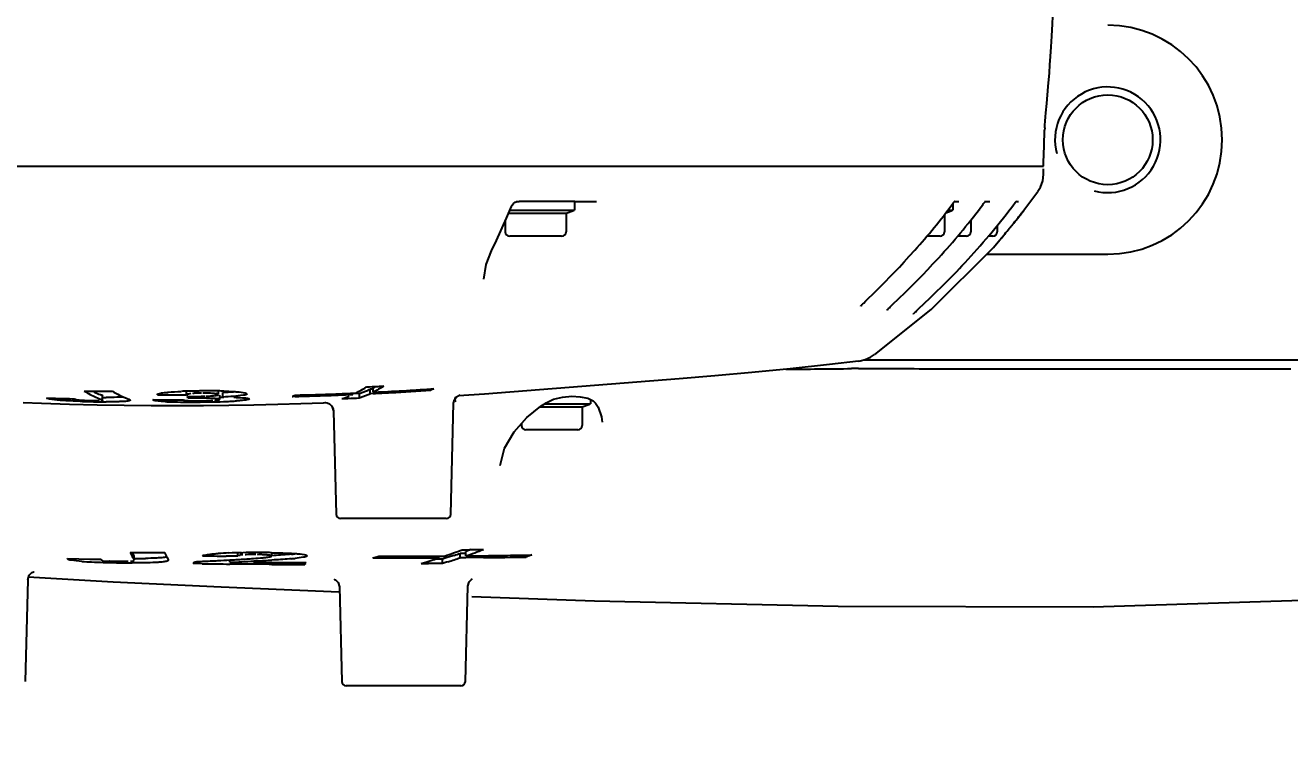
# Model space of a CAD drawing. Header units: millimetres. Extents: x 5828 to 6704, y 123 to 421.
# Drawn here: x 6616.308 to 6621.097, y 217.917 to 220.678 of the extents above; entities that cross this region are included whole.
import ezdxf

# ---------------------------------------------------------------- set-up
doc = ezdxf.new("R2010")
doc.units = ezdxf.units.MM
doc.linetypes.add('BANKLINE1', pattern=[5.5, 4, -1.5])
doc.layers.add('00_COMPONENTS', color=7, linetype='BANKLINE1')
doc.layers.add('外形图', color=7, linetype='Continuous')
doc.styles.add('微软雅黑', font='msyh.ttc', dxfattribs={"height": 2.1})
doc.dimstyles.new('尺寸标注_1_20比例', dxfattribs={"dimtxt": 2.1, "dimasz": 1.7, "dimexe": 0.5, "dimexo": 0.4, "dimgap": 0.5, "dimtad": 1, "dimdec": 1, "dimlfac": 20, "dimdsep": 46, "dimtxsty": '微软雅黑', "dimcen": 0.09, "dimadec": 0, "dimazin": 0, "dimtp": 0.01, "dimtm": 0.01, "dimtfac": 1, "dimtdec": 1, "dimtofl": 0, "dimtmove": 0, "dimatfit": 3, "dimfxl": 1, "dimtolj": 1, "dimarcsym": 0})

# ---------------------------------------------------------------- blocks, each defined once
blk = doc.blocks.new('*D1344')
at = {"layer": '00_COMPONENTS', "color": 0, "linetype": 'ByBlock', "lineweight": -2, "ltscale": 20}
for p, q in [((6589.207, 225.4111), (6588.1213, 225.4111)), ((6653.3579, 219.8635), (6652.3359, 220.0385))]:
    blk.add_line(p, q, dxfattribs=at)
blk.add_arc((6620.9569, 225.4111), 32.3356, 183.01259, 347.27176, dxfattribs=at)
at = {"layer": '00_COMPONENTS', "color": 0}
for points in [[(6588.9492, 223.7191), (6588.3827, 223.7042), (6588.6213, 225.4111)], [(6652.7758, 218.2315), (6652.22, 218.3418), (6652.8288, 219.9541)]]:
    blk.add_solid(points, dxfattribs=at)
at = {"layer": 'Defpoints', "color": 0}
for p in [(6589.607, 225.4111), (6620.9569, 225.4111), (6653.7522, 219.796), (6603.2329, 198.3657)]:
    blk.add_point(p, dxfattribs=at)
at = {"layer": '00_COMPONENTS', "color": 0, "insert": (6618.3533, 194.7765), "char_height": 2.1, "attachment_point": 5, "rotation": 355.1422, "style": '微软雅黑'}
blk.add_mtext('\\A1;+170°', dxfattribs=at)

msp = doc.modelspace()

# ---------------------------------------------------------------- linework, layer by layer
at = {"layer": '外形图', "linetype": 'Continuous'}
for p, q in [((6620.1822, 220.4459), (6620.1866, 220.4983)), ((6620.1721, 220.3307), (6620.1735, 220.347)), ((6620.1693, 220.2892), (6620.1688, 220.2802)), ((6620.1709, 220.3149), (6620.1721, 220.3307)), ((6620.1664, 220.2215), (6620.1688, 220.2802)), ((6620.165, 220.1578), (6620.1664, 220.2215)), ((6613.9412, 220.1444), (6620.1647, 220.1444)), ((6620.1648, 220.1444), (6620.165, 220.1583)), ((6620.1615, 220.0896), (6620.1642, 220.113)), ((6620.1642, 220.1122), (6620.1644, 220.1343)), ((6620.0828, 219.9681), (6620.143, 220.049)), ((6618.1678, 220.0111), (6618.178, 220.0111)), ((6618.3895, 220.0111), (6618.178, 220.0111)), ((6618.3878, 220.0111), (6618.3878, 219.9777)), ((6618.3895, 220.0111), (6618.4718, 220.0111)), ((6619.8212, 220.0026), (6619.8212, 219.9777)), ((6619.8278, 220.0111), (6619.8442, 220.0111)), ((6619.9442, 220.0111), (6619.9463, 220.0137)), ((6619.9442, 220.0111), (6619.961, 220.0111)), ((6620.0572, 220.0064), (6620.0609, 220.0111)), ((6620.0609, 220.0111), (6620.063, 220.0137)), ((6620.0609, 220.0111), (6620.0696, 220.0111)), ((6618.1306, 219.9473), (6618.1491, 219.9915)), ((6618.1385, 219.9662), (6618.3562, 219.9662)), ((6618.1433, 219.9777), (6618.3878, 219.9777)), ((6618.3562, 219.9662), (6618.3813, 219.9753)), ((6618.3562, 219.9662), (6618.3562, 219.8961)), ((6619.7895, 219.9614), (6619.7895, 219.8961)), ((6619.7947, 219.9681), (6619.8146, 219.9753)), ((6619.8021, 219.9777), (6619.8212, 219.9777)), ((6619.9183, 219.9777), (6619.9212, 219.9777)), ((6619.9212, 219.9814), (6619.9212, 219.9777)), ((6620.0762, 219.9597), (6620.0818, 219.9668)), ((6620.0821, 219.9673), (6620.0814, 219.9663)), ((6620.0818, 219.9668), (6620.0823, 219.9675)), ((6620.0828, 219.968), (6620.0828, 219.968)), ((6620.0848, 219.9708), (6620.0911, 219.9789)), ((6618.0927, 219.8626), (6618.1306, 219.9473)), ((6618.1262, 219.9375), (6618.1262, 219.8961)), ((6619.8895, 219.9411), (6619.8895, 219.8961)), ((6619.9895, 219.92), (6619.9895, 219.8961)), ((6620.0383, 219.9125), (6620.0349, 219.9084)), ((6620.0349, 219.9084), (6620.0383, 219.9125)), ((6620.0383, 219.9125), (6620.0412, 219.9161)), ((6620.0639, 219.9444), (6620.064, 219.9444)), ((6618.0743, 219.8237), (6618.0927, 219.8626)), ((6618.3395, 219.8794), (6618.1428, 219.8794)), ((6619.7728, 219.8794), (6619.7229, 219.8794)), ((6619.8728, 219.8794), (6619.839, 219.8794)), ((6619.9728, 219.8794), (6619.9555, 219.8794)), ((6619.9996, 219.866), (6619.9995, 219.866)), ((6620.0003, 219.8668), (6619.9999, 219.8664)), ((6620, 219.8664), (6620.0008, 219.8674)), ((6618.0541, 219.7723), (6618.0743, 219.8237)), ((6619.6563, 219.8034), (6619.6675, 219.8158)), ((6619.9485, 219.8111), (6620.4078, 219.8111)), ((6618.0442, 219.7168), (6618.0541, 219.7723)), ((6619.6004, 219.7435), (6619.6185, 219.7626)), ((6619.6185, 219.7626), (6619.6372, 219.7826)), ((6619.6372, 219.7826), (6619.6563, 219.8034)), ((6619.7261, 219.7535), (6619.7456, 219.7742)), ((6618.0442, 219.7168), (6618.0442, 219.7169)), ((6619.5662, 219.7082), (6619.5829, 219.7253)), ((6619.5829, 219.7253), (6619.6004, 219.7435)), ((6619.6711, 219.6971), (6619.6887, 219.7148)), ((6619.6887, 219.7148), (6619.707, 219.7337)), ((6619.707, 219.7337), (6619.7261, 219.7535)), ((6619.7964, 219.706), (6619.8158, 219.7257)), ((6619.8158, 219.7257), (6619.8357, 219.7462)), ((6619.4907, 219.6334), (6619.5288, 219.6708)), ((6619.5288, 219.6708), (6619.5504, 219.6923)), ((6619.5504, 219.6923), (6619.5662, 219.7082)), ((6619.6183, 219.6451), (6619.639, 219.6653)), ((6619.639, 219.6653), (6619.6545, 219.6805)), ((6619.6545, 219.6805), (6619.6711, 219.6971)), ((6619.7596, 219.6696), (6619.7776, 219.6872)), ((6619.7776, 219.6872), (6619.7964, 219.706)), ((6619.4834, 219.6262), (6619.4907, 219.6334)), ((6619.5838, 219.6116), (6619.5915, 219.6192)), ((6619.5915, 219.6192), (6619.6183, 219.6451)), ((6619.6916, 219.6043), (6619.7349, 219.6456)), ((6619.5251, 219.4311), (6619.7394, 219.6017)), ((6619.6835, 219.5966), (6619.6916, 219.6043)), ((6619.0596, 219.3641), (6619.2052, 219.3785)), ((6619.4822, 219.4111), (6624.3918, 219.4111)), ((6620.6459, 219.3777), (6620.6578, 219.3777)), ((6620.6578, 219.3777), (6620.6842, 219.3777)), ((6620.6842, 219.3777), (6620.8229, 219.3777)), ((6620.8229, 219.3777), (6620.977, 219.3777)), ((6620.977, 219.3777), (6620.9824, 219.3777)), ((6620.9824, 219.3777), (6621.0443, 219.3777)), ((6621.0443, 219.3777), (6621.0666, 219.3777)), ((6621.0666, 219.3777), (6621.0834, 219.3777)), ((6621.0834, 219.3777), (6621.0928, 219.3777)), ((6621.0928, 219.3777), (6621.1016, 219.3777)), ((6618.0467, 219.2829), (6618.7844, 219.3405)), ((6616.9184, 219.2787), (6616.9184, 219.2921)), ((6616.9222, 219.2792), (6616.9232, 219.2789)), ((6616.9761, 219.2852), (6616.9598, 219.2851)), ((6617.0396, 219.2798), (6617.0396, 219.2967)), ((6617.0453, 219.2612), (6617.0453, 219.2781)), ((6617.056, 219.2705), (6617.056, 219.2873)), ((6617.5479, 219.2852), (6617.5597, 219.2857)), ((6617.5481, 219.2802), (6617.5481, 219.2857)), ((6617.5733, 219.2841), (6617.5515, 219.2831)), ((6617.5733, 219.2674), (6617.5733, 219.2841)), ((6617.6248, 219.3005), (6617.6138, 219.3)), ((6617.6138, 219.2832), (6617.6138, 219.3)), ((6617.6256, 219.2838), (6617.6138, 219.2832)), ((6617.6254, 219.2887), (6617.6254, 219.3056)), ((6617.8436, 219.2963), (6617.8436, 219.3019)), ((6617.8443, 219.3012), (6617.8551, 219.3019)), ((6617.9485, 219.276), (6618.0467, 219.2829)), ((6617.9547, 219.2785), (6617.9551, 219.2787)), ((6616.2999, 219.2496), (6616.3699, 219.247)), ((6616.3699, 219.247), (6616.4755, 219.2437)), ((6616.3913, 219.2656), (6616.3884, 219.2667)), ((6616.4755, 219.2437), (6616.5799, 219.2413)), ((6616.4928, 219.2641), (6616.4954, 219.2628)), ((6616.5799, 219.2413), (6616.6832, 219.2396)), ((6616.601, 219.2593), (6616.601, 219.2761)), ((6616.6832, 219.2396), (6616.785, 219.2387)), ((6616.6999, 219.2622), (6616.7053, 219.2585)), ((6616.785, 219.2387), (6616.8851, 219.2385)), ((6616.8851, 219.2385), (6616.9834, 219.2389)), ((6616.9238, 219.266), (6616.9228, 219.2728)), ((6616.9228, 219.2726), (6616.948, 219.2727)), ((6616.9727, 219.2517), (6616.9688, 219.2516)), ((6616.9727, 219.2561), (6616.9935, 219.2564)), ((6616.9834, 219.2389), (6617.0794, 219.24)), ((6617.0794, 219.24), (6617.1731, 219.2416)), ((6617.3301, 219.2726), (6617.3183, 219.2723)), ((6617.3522, 219.2462), (6617.4374, 219.2492)), ((6617.4374, 219.2492), (6617.4438, 219.2494)), ((6617.4681, 219.2368), (6617.4736, 219.2258)), ((6617.4709, 219.2323), (6617.4749, 219.2173)), ((6617.9193, 218.8273), (6617.9304, 219.2475)), ((6617.9304, 219.2475), (6617.9331, 219.26)), ((6618.2074, 219.1928), (6618.2611, 219.2358)), ((6618.2574, 219.2329), (6618.4175, 219.2329)), ((6618.2611, 219.2358), (6618.2736, 219.2437)), ((6618.2736, 219.2437), (6618.2807, 219.2482)), ((6618.2746, 219.2444), (6618.4491, 219.2444)), ((6618.2807, 219.2482), (6618.3005, 219.2589)), ((6618.3005, 219.2589), (6618.3084, 219.2622)), ((6618.3083, 219.2622), (6618.3426, 219.2707)), ((6618.4099, 219.2719), (6618.4381, 219.2664)), ((6618.4175, 219.2329), (6618.4426, 219.242)), ((6618.4175, 219.2329), (6618.4175, 219.1627)), ((6618.4491, 219.2609), (6618.4491, 219.2444)), ((6618.4637, 219.2514), (6618.4671, 219.2474)), ((6618.4671, 219.2474), (6618.4776, 219.2324)), ((6618.4776, 219.2324), (6618.4906, 219.1957)), ((6617.4736, 219.2258), (6617.4749, 219.2173)), ((6617.4749, 219.2173), (6617.4852, 218.8273)), ((6618.1597, 219.139), (6618.2074, 219.1928)), ((6618.4906, 219.1957), (6618.4927, 219.1758)), ((6618.1875, 219.1703), (6618.1875, 219.1627)), ((6618.4008, 219.1461), (6618.2041, 219.1461)), ((6618.1065, 219.0115), (6618.1065, 219.0116)), ((6617.9027, 218.8111), (6617.5018, 218.8111)), ((6616.4685, 218.6579), (6616.4679, 218.659)), ((6616.4679, 218.659), (6616.5106, 218.6582)), ((6616.5106, 218.6582), (6616.5531, 218.6574)), ((6616.5531, 218.6574), (6616.5953, 218.6567)), ((6616.5953, 218.6567), (6616.5951, 218.6554)), ((6616.7057, 218.6827), (6616.7495, 218.6824)), ((6616.7155, 218.679), (6616.7137, 218.6826)), ((6616.7201, 218.6699), (6616.7155, 218.679)), ((6616.7203, 218.6694), (6616.7201, 218.6699)), ((6616.7203, 218.6527), (6616.7203, 218.6694)), ((6616.845, 218.6626), (6616.8493, 218.6539)), ((6617.113, 218.6683), (6617.0688, 218.6685)), ((6617.113, 218.6683), (6617.113, 218.681)), ((6617.1274, 218.6813), (6617.1325, 218.6814)), ((6617.2414, 218.6686), (6617.2415, 218.6689)), ((6617.2415, 218.6689), (6617.2415, 218.6813)), ((6617.2506, 218.6705), (6617.2415, 218.6699)), ((6617.3752, 218.6696), (6617.3751, 218.669)), ((6617.625, 218.6618), (6617.6394, 218.6662)), ((6617.8152, 218.6683), (6617.8746, 218.6685)), ((6617.8882, 218.6574), (6617.8616, 218.6573)), ((6617.8746, 218.6615), (6617.8746, 218.6687)), ((6617.8746, 218.6685), (6617.8961, 218.6687)), ((6617.8986, 218.6605), (6617.8882, 218.6574)), ((6617.8882, 218.6406), (6617.8882, 218.6574)), ((6617.91, 218.6641), (6617.8986, 218.6605)), ((6617.9323, 218.6712), (6617.91, 218.6641)), ((6617.9551, 218.6619), (6617.9551, 218.6787)), ((6617.9631, 218.6787), (6617.9551, 218.6787)), ((6617.9632, 218.662), (6617.9551, 218.6619)), ((6617.963, 218.6925), (6617.9899, 218.6928)), ((6617.9765, 218.6788), (6617.9631, 218.6787)), ((6617.9767, 218.6621), (6617.9632, 218.662)), ((6617.9963, 218.6929), (6617.9766, 218.686)), ((6617.9766, 218.6692), (6617.9766, 218.686)), ((6618.0402, 218.6627), (6617.9767, 218.6621)), ((6618.0439, 218.6627), (6618.0402, 218.6627)), ((6618.0437, 218.6699), (6618.062, 218.6702)), ((6618.1453, 218.6714), (6618.2048, 218.6725)), ((6618.2046, 218.665), (6618.2046, 218.6729)), ((6618.2048, 218.6725), (6618.2261, 218.6729)), ((6616.6543, 218.6492), (6616.6753, 218.6488)), ((6616.7203, 218.6527), (6616.7201, 218.6532)), ((6616.8493, 218.6539), (6616.8497, 218.6529)), ((6616.9488, 218.64), (6616.9442, 218.6401)), ((6616.9786, 218.6396), (6616.9488, 218.64)), ((6617.0899, 218.6383), (6617.0831, 218.6384)), ((6617.0832, 218.6539), (6617.0931, 218.6545)), ((6617.0832, 218.6451), (6617.0832, 218.6539)), ((6617.1728, 218.6376), (6617.0899, 218.6383)), ((6617.2313, 218.6372), (6617.1728, 218.6376)), ((6617.1729, 218.6444), (6617.1819, 218.6443)), ((6617.1847, 218.65), (6617.1736, 218.6494)), ((6617.2413, 218.6371), (6617.2313, 218.6372)), ((6617.2506, 218.6538), (6617.2425, 218.6533)), ((6617.2781, 218.6439), (6617.3276, 218.6438)), ((6617.3276, 218.6438), (6617.3671, 218.6437)), ((6617.3671, 218.6437), (6617.3713, 218.6437)), ((6617.3685, 218.639), (6617.3671, 218.6367)), ((6617.8077, 218.6407), (6617.8295, 218.6472)), ((6617.8295, 218.6472), (6617.8518, 218.6542)), ((6617.8616, 218.6406), (6617.8348, 218.6406)), ((6617.8882, 218.6406), (6617.8616, 218.6406)), ((6617.9033, 218.6453), (6617.8882, 218.6406)), ((6617.91, 218.6473), (6617.9033, 218.6453)), ((6616.3182, 218.5791), (6616.3081, 218.194)), ((6616.3188, 218.5898), (6616.6413, 218.5716)), ((6616.6412, 218.5716), (6617.0495, 218.5523)), ((6617.493, 218.5684), (6617.4979, 218.5521)), ((6617.0495, 218.5523), (6617.4972, 218.5336)), ((6617.4979, 218.5521), (6617.5073, 218.194)), ((6617.9748, 218.194), (6617.9843, 218.5544)), ((6617.9582, 218.1777), (6617.524, 218.1777))]:
    msp.add_line(p, q, dxfattribs=at)
for points in [[(6620.1866, 220.4983), (6620.1888, 220.5276), (6620.1911, 220.5598), (6620.1934, 220.5958), (6620.1959, 220.6368), (6620.1985, 220.6839), (6620.2011, 220.7386), (6620.2071, 220.8782)], [(6620.1735, 220.347), (6620.1765, 220.3819), (6620.1822, 220.4459)], [(6620.1693, 220.2901), (6620.1699, 220.2995), (6620.1709, 220.3149)], [(6620.1435, 220.0497), (6620.1527, 220.0649), (6620.1615, 220.0896)], [(6618.1491, 219.9915), (6618.1517, 219.9963), (6618.157, 220.0029), (6618.164, 220.0081), (6618.1714, 220.0109), (6618.1733, 220.0111)], [(6619.811, 219.9893), (6619.8178, 219.9982), (6619.8212, 220.0026), (6619.8241, 220.0064), (6619.8266, 220.0096), (6619.8286, 220.012), (6619.8298, 220.0135), (6619.83, 220.0137)], [(6619.9273, 219.9893), (6619.9342, 219.9982), (6619.9375, 220.0026), (6619.9405, 220.0064), (6619.943, 220.0096), (6619.9442, 220.0111)], [(6620.044, 219.9893), (6620.0509, 219.9982), (6620.0542, 220.0026), (6620.0572, 220.0064)], [(6619.7394, 219.6017), (6619.9746, 219.8372), (6619.9996, 219.866)], [(6619.7456, 219.7742), (6619.7555, 219.7848), (6619.7676, 219.798)], [(6619.8357, 219.7462), (6619.8457, 219.7566), (6619.8557, 219.7672), (6619.8675, 219.7798)], [(6619.7349, 219.6456), (6619.7428, 219.6532), (6619.7596, 219.6696)], [(6619.4725, 219.6148), (6619.4731, 219.6155), (6619.4742, 219.6167), (6619.4758, 219.6184), (6619.4779, 219.6206), (6619.4804, 219.6232), (6619.4834, 219.6262)], [(6619.5722, 219.5997), (6619.5728, 219.6004), (6619.574, 219.6017), (6619.5757, 219.6035), (6619.5779, 219.6058), (6619.5807, 219.6085), (6619.5838, 219.6116)], [(6619.6717, 219.5846), (6619.6723, 219.5853), (6619.6735, 219.5866), (6619.6752, 219.5884), (6619.6775, 219.5907), (6619.6803, 219.5934), (6619.6835, 219.5966)], [(6619.4627, 219.4069), (6619.4698, 219.408), (6619.4888, 219.4127), (6619.5096, 219.4215), (6619.5249, 219.431)], [(6619.2052, 219.3785), (6619.3544, 219.3945), (6619.4635, 219.407)], [(6618.7844, 219.3405), (6618.9191, 219.3515), (6619.0596, 219.3641)], [(6617.9331, 219.26), (6617.941, 219.271), (6617.9498, 219.2768), (6617.9547, 219.2785)], [(6617.1731, 219.2416), (6617.2641, 219.2437), (6617.3522, 219.2462)], [(6617.4438, 219.2497), (6617.4435, 219.2497), (6617.4452, 219.2496), (6617.4511, 219.2484), (6617.4598, 219.2444), (6617.4681, 219.2368)], [(6618.3426, 219.2707), (6618.3777, 219.2733), (6618.4099, 219.2719)], [(6618.4381, 219.2664), (6618.4591, 219.2559), (6618.4636, 219.2515)], [(6618.1065, 219.0116), (6618.1228, 219.0764), (6618.1597, 219.139)], [(6617.9997, 218.5151), (6618.4642, 218.4994), (6619.3871, 218.479), (6620.353, 218.4764), (6621.2237, 218.5048), (6622.0776, 218.5861), (6622.7879, 218.7158), (6623.4855, 218.9133)], [(6616.3182, 218.5791), (6616.3233, 218.5958), (6616.3332, 218.6058), (6616.3401, 218.609), (6616.3418, 218.6095)], [(6617.4794, 218.5803), (6617.4788, 218.5804), (6617.4836, 218.578), (6617.493, 218.5684)], [(6617.9843, 218.5544), (6617.9892, 218.5707), (6617.9982, 218.5799), (6618.002, 218.5818)]]:
    msp.add_lwpolyline(points, dxfattribs=at)
msp.add_circle((6620.4078, 220.2444), 0.17, dxfattribs=at)
for centre, radius, start, end in [((6620.4078, 220.2444), 0.4333, 270, 90), ((6620.4078, 220.2444), 0.2, 255, 195), ((6618.3778, 219.9847), 0.01, 290, 315.5563), ((6617.6811, 221.605), 2.6734, 317.9905, 322.8158), ((6617.7967, 221.6056), 2.6744, 317.475, 322.8158), ((6619.8112, 219.9847), 0.01, 290, 315.5563), ((6617.9125, 221.6063), 2.6755, 316.9466, 322.8149), ((6617.2314, 222.205), 3.6241, 321.1811, 321.7166), ((6616.3911, 222.8784), 4.701, 321.214, 321.457), ((6617.1895, 222.2386), 3.6777, 321.4039, 321.9426), ((6617.0764, 222.3333), 3.8253, 321.4477, 321.6676), ((6618.7403, 221.0178), 1.7042, 321.6637, 321.9019), ((6617.1108, 222.3085), 3.783, 319.8026, 320.622), ((6616.3302, 222.9548), 4.7964, 319.9323, 320.569), ((6617.4963, 221.9893), 3.2825, 320.8314, 321.2274), ((6617.2337, 222.2053), 3.6225, 320.8055, 321.1544), ((6618.1428, 219.8961), 0.0167, 180, 270), ((6618.3395, 219.8961), 0.0167, 270, 0), ((6619.7728, 219.8961), 0.0167, 270, 0), ((6619.8728, 219.8961), 0.0167, 270, 0), ((6619.9728, 219.8961), 0.0167, 270, 0), ((6619.5136, 207.3855), 11.9928, 90.23833, 90.36293), ((6616.7561, 219.671), 0.4397, 239.2644, 242.5724), ((6616.6549, 230.1663), 10.8738, 269.34963, 269.53691), ((6616.7404, 219.6407), 0.4055, 242.5748, 246.0748), ((6616.7412, 219.6582), 0.4065, 244.1022, 245.1412), ((6616.6544, 230.1075), 10.8151, 269.53677, 269.9141), ((6616.7378, 219.651), 0.3985, 245.1418, 246.0311), ((6616.7304, 219.6339), 0.3799, 246.0091, 249.6713), ((6616.8633, 219.6705), 0.44, 239.2223, 242.2738), ((6616.8476, 219.6404), 0.4061, 242.2706, 245.9244), ((6616.8645, 230.4991), 11.2206, 269.71342, 269.90076), ((6616.8646, 230.5187), 11.2402, 269.90077, 270.08773), ((6616.8645, 230.545), 11.2664, 270.08774, 270.27414), ((6616.9984, 216.9169), 2.3772, 91.8705, 92.3865), ((6616.9547, 218.2581), 1.0353, 90.5875, 91.8738), ((6616.9509, 218.6207), 0.6727, 88.6605, 90.5827), ((6617.003, 215.5596), 3.7342, 90.4118, 90.5287), ((6616.9984, 216.383), 2.9108, 89.6274, 90.4382), ((6616.9931, 218.9463), 0.339, 85.0693, 87.1708), ((6617.0011, 216.96), 2.3338, 89.4737, 89.6007), ((6617.0178, 219.0487), 0.2347, 87.9203, 89.323), ((6617.0037, 217.2218), 2.072, 88.997, 89.4805), ((6617.0113, 217.6449), 1.6489, 88.2871, 89.0044), ((6617.2791, 219.3697), 0.1048, 296.6343, 299.0168), ((6617.0347, 231.3181), 12.0438, 271.40473, 272.13933), ((6617.0143, 231.5606), 12.292, 271.47194, 272.489), ((6617.0192, 231.7454), 12.4714, 272.13701, 272.42973), ((6617.3789, 219.6466), 0.4036, 296.6145, 298.7848), ((6617.3611, 219.6784), 0.4401, 298.8192, 302.9123), ((6617.468, 219.6111), 0.3435, 287.8506, 290.2139), ((6617.4623, 219.6264), 0.3598, 290.2138, 292.5236), ((6617.2454, 227.7968), 8.4953, 272.39387, 272.69007), ((6617.4557, 219.6425), 0.3772, 292.5234, 294.7823), ((6617.4572, 219.6233), 0.3744, 292.4434, 294.718), ((6617.4421, 219.6709), 0.4088, 296.645, 298.1128), ((6616.9915, 232.3568), 13.0834, 272.77674, 272.95916), ((6616.9711, 232.5329), 13.2653, 272.82819, 273.11543), ((6617.4803, 222.7507), 3.4437, 272.7265, 273.0893), ((6616.9689, 232.7866), 13.5139, 272.96089, 273.44163), ((6616.9363, 233.1587), 13.8921, 273.11838, 273.74452), ((6616.9355, 233.3478), 14.076, 273.44034, 273.70194), ((6616.7311, 230.8222), 11.5606, 268.30144, 268.47323), ((6616.7293, 230.7564), 11.4948, 268.47324, 268.64672), ((6616.7279, 230.6949), 11.4332, 268.64673, 268.82179), ((6616.6196, 222.4984), 3.2459, 268.3293, 269.0705), ((6616.567, 219.9515), 0.6942, 267.0141, 268.9873), ((6616.6277, 222.8989), 3.6465, 269.0459, 269.4893), ((6616.729, 219.615), 0.3774, 246.0742, 249.7569), ((6616.6219, 222.3127), 3.0603, 269.4994, 269.6137), ((6616.6198, 221.9811), 2.7287, 269.6105, 269.8977), ((6616.6212, 221.9931), 2.7239, 269.5839, 269.8681), ((6616.8397, 219.623), 0.387, 245.9464, 246.9124), ((6616.8354, 219.6131), 0.3761, 246.9079, 248.8789), ((6616.8638, 230.7768), 11.5166, 269.64012, 269.82953), ((6616.8638, 230.7982), 11.538, 269.82953, 270.01859), ((6616.8836, 220.1581), 0.906, 267.0757, 267.5697), ((6616.9039, 220.6659), 1.4142, 267.6201, 268.7428), ((6616.8638, 230.8256), 11.5654, 270.0186, 270.20712), ((6616.9262, 221.6892), 2.4377, 268.7483, 269.8016), ((6616.9332, 223.1329), 3.8815, 269.7722, 270.5265), ((6616.9405, 213.0475), 6.2185, 89.94624, 90.1538), ((6616.9631, 220.2743), 1.0182, 269.0162, 270.2971), ((6616.9423, 215.0519), 4.2142, 89.6622, 89.9458), ((6616.9536, 216.8324), 2.4336, 89.2174, 89.68), ((6616.9634, 220.2627), 1.0066, 270.2867, 270.5305), ((6616.9361, 223.1917), 3.9402, 270.5333, 271.2647), ((6616.9691, 217.9512), 1.3147, 88.4248, 89.2257), ((6616.9924, 219.5769), 0.3027, 274.6804, 275.8547), ((6616.9676, 221.8232), 2.5714, 271.2357, 272.2926), ((6617.0019, 219.4836), 0.209, 275.8763, 276.7772), ((6616.9716, 221.7005), 2.4319, 271.7462, 272.0925), ((6617.0078, 220.8112), 1.5586, 272.3026, 273.3531), ((6617.0373, 220.297), 1.0435, 273.3917, 273.9013), ((6617.4027, 219.5937), 0.3456, 287.6717, 292.4231), ((6617.3803, 222.7511), 3.489, 272.0908, 272.4527), ((6617.1465, 228.0807), 8.8236, 272.48854, 272.77219), ((6617.4677, 219.5965), 0.3456, 287.7783, 290.1257), ((6617.4633, 219.6087), 0.3586, 290.1271, 292.443), ((6618.4391, 219.2514), 0.01, 290, 315.5563), ((6618.2041, 219.1627), 0.0167, 180, 270), ((6618.4008, 219.1627), 0.0167, 270, 0), ((6617.5018, 218.8277), 0.0167, 181.5, 270), ((6617.9027, 218.8277), 0.0167, 270, 358.5), ((6617.2489, 218.9297), 0.5967, 204.4522, 205.5767), ((6617.2539, 218.9322), 0.6022, 205.5837, 207.5977), ((6616.7273, 220.9554), 2.296, 269.8307, 270.9125), ((6616.9968, 254.1632), 35.4816, 269.60072, 269.74042), ((6617.4125, 218.9382), 0.6309, 203.9697, 205.9027), ((6617.2561, 253.4376), 34.7695, 269.54334, 269.69137), ((6617.1269, 217.2385), 1.4425, 91.8985, 93.4874), ((6617.1613, 216.2394), 2.4421, 90.7938, 91.9277), ((6616.6574, 226.3923), 7.7501, 273.22309, 273.42304), ((6616.7518, 224.8174), 6.1723, 273.42082, 273.66818), ((6617.1824, 214.7463), 3.9354, 89.996, 90.7271), ((6616.875, 222.9048), 4.2558, 273.6607, 274.0152), ((6617.1871, 214.3663), 4.3154, 89.2927, 90.0577), ((6617.1987, 218.4298), 0.2442, 89.9418, 92.9765), ((6617.1986, 218.4174), 0.2566, 86.5117, 89.9163), ((6617.2147, 218.7591), 0.0952, 280.3676, 281.7732), ((6617.2274, 219.6745), 1.0032, 275.0932, 275.8024), ((6617.2298, 219.6321), 0.9774, 275.0844, 275.9209), ((6617.7856, 246.6815), 28.0202, 269.67166, 269.84661), ((6617.4574, 219.2393), 0.6012, 287.6124, 288.3374), ((6617.7561, 244.9877), 26.3195, 269.7617, 270.12865), ((6617.7807, 244.502), 25.8407, 269.84449, 270.20808), ((6617.15, 220.8746), 2.3287, 287.5391, 288.1274), ((6617.1976, 220.7316), 2.178, 288.7078, 290.5753), ((6617.209, 220.8915), 2.3511, 287.3478, 288.501), ((6617.2214, 220.8686), 2.3096, 287.9269, 288.5207), ((6617.2503, 220.7677), 2.2206, 289.0927, 290.9286), ((6617.77, 241.5641), 22.8958, 270.51704, 270.685), ((6617.8667, 228.6969), 10.0048, 270.70596, 270.85964), ((6617.9266, 224.6992), 6.0067, 270.85973, 271.11442), ((6617.8067, 240.7189), 22.0575, 270.61594, 271.03348), ((6617.781, 240.6884), 22.02, 270.7311, 270.94781), ((6616.635, 220.2786), 1.6341, 266.0385, 267.349), ((6616.684, 221.312), 2.6686, 267.3241, 268.2706), ((6616.7242, 222.6091), 3.9663, 268.256, 268.9896), ((6616.6672, 219.4034), 0.7543, 266.9324, 269.0204), ((6616.7363, 223.0895), 4.4469, 268.9424, 269.6131), ((6616.7281, 222.0925), 3.4499, 269.6379, 269.7583), ((6616.4449, 218.9615), 0.5939, 327.2321, 328.0653), ((6616.4049, 231.2777), 12.6421, 272.46626, 272.60504), ((6617.4409, 253.1968), 34.5603, 269.23357, 269.40686), ((6616.4557, 230.1728), 11.536, 272.60227, 272.892), ((6616.5416, 228.4736), 9.8346, 272.89137, 273.15688), ((6616.6295, 229.1211), 10.4858, 272.47979, 272.97437), ((6617.3796, 250.8421), 32.1983, 269.64825, 269.81927), ((6616.7974, 225.9183), 7.2786, 273.05043, 273.50577), ((6617.4148, 249.8889), 31.2522, 269.68199, 269.91269), ((6616.7573, 218.9965), 0.7081, 329.6734, 330.1175), ((6617.8481, 225.8223), 7.1817, 269.67773, 269.89386), ((6617.524, 218.1944), 0.0167, 181.5, 270), ((6617.9582, 218.1944), 0.0167, 270, 358.5)]:
    msp.add_arc(centre, radius, start, end, dxfattribs=at)
for points in [[(6619.1881, 219.3761), (6619.2713, 219.3761), (6619.3544, 219.3775), (6619.4376, 219.3781)], [(6616.8472, 219.2887), (6616.8644, 219.2904), (6616.8816, 219.2915), (6616.8989, 219.2915)], [(6617.0962, 219.2896), (6617.0828, 219.2886), (6617.0694, 219.2879), (6617.056, 219.2873)], [(6617.0606, 219.293), (6617.0725, 219.2927), (6617.0844, 219.2922), (6617.0963, 219.2914)], [(6617.6659, 219.3119), (6617.6528, 219.3035), (6617.6393, 219.2957), (6617.6254, 219.2887)], [(6616.525, 219.2539), (6616.501, 219.2546), (6616.4771, 219.2555), (6616.4532, 219.2571)], [(6616.6544, 219.2695), (6616.6412, 219.2692), (6616.6281, 219.2692), (6616.615, 219.2692)], [(6616.6544, 219.2528), (6616.6412, 219.2525), (6616.6281, 219.2524), (6616.615, 219.2524)], [(6617.0961, 219.2727), (6617.0828, 219.2717), (6617.0694, 219.271), (6617.056, 219.2705)], [(6617.0985, 219.2696), (6617.1091, 219.2692), (6617.1197, 219.2688), (6617.1302, 219.2681)], [(6616.8029, 218.6609), (6616.7899, 218.6602), (6616.7769, 218.6599), (6616.7638, 218.6597)], [(6617.1813, 218.6742), (6617.1692, 218.6742), (6617.1571, 218.6747), (6617.145, 218.6736)], [(6617.173, 218.6595), (6617.1846, 218.6603), (6617.1963, 218.6612), (6617.2079, 218.6624)], [(6617.2403, 218.6814), (6617.2695, 218.681), (6617.2986, 218.6804), (6617.3277, 218.6784)], [(6617.3164, 218.6753), (6617.2945, 218.6733), (6617.2726, 218.6719), (6617.2506, 218.6705)], [(6617.3164, 218.6586), (6617.2945, 218.6566), (6617.2726, 218.6552), (6617.2506, 218.6538)], [(6616.8029, 218.6442), (6616.7732, 218.6427), (6616.7433, 218.6426), (6616.7135, 218.6427)]]:
    msp.add_open_spline(points, degree=3, dxfattribs=at)
for points, knots in [([(6619.4637, 219.3782), (6619.5657, 219.3786), (6619.9598, 219.3762), (6620.3538, 219.3777), (6620.6459, 219.3777)], [0, 0, 0, 0, 0.258918, 1, 1, 1, 1]), ([(6616.8084, 219.2787), (6616.8085, 219.2794), (6616.8084, 219.2819), (6616.8115, 219.2824), (6616.813, 219.2827)], [0, 0, 0, 0, 0.305675, 1, 1, 1, 1]), ([(6616.813, 219.2827), (6616.8141, 219.283), (6616.817, 219.2835), (6616.8199, 219.2839), (6616.8216, 219.2841)], [0, 0, 0, 0, 0.415257, 1, 1, 1, 1]), ([(6616.8176, 219.2844), (6616.8199, 219.285), (6616.8256, 219.2863), (6616.8314, 219.287), (6616.8348, 219.2873)], [0, 0, 0, 0, 0.41386, 1, 1, 1, 1]), ([(6616.8348, 219.2873), (6616.8369, 219.2875), (6616.8416, 219.2879), (6616.8463, 219.2882), (6616.8489, 219.2883)], [0, 0, 0, 0, 0.456752, 1, 1, 1, 1]), ([(6616.9216, 219.2804), (6616.9214, 219.2803), (6616.9211, 219.2796), (6616.9219, 219.2794), (6616.9222, 219.2792)], [0, 0, 0, 0, 0.380336, 1, 1, 1, 1]), ([(6616.9352, 219.2834), (6616.9322, 219.283), (6616.9278, 219.2821), (6616.9228, 219.2814), (6616.9216, 219.2804)], [0, 0, 0, 0, 0.648759, 1, 1, 1, 1]), ([(6616.946, 219.2843), (6616.9451, 219.2842), (6616.9438, 219.284), (6616.9425, 219.2836), (6616.942, 219.2833)], [0, 0, 0, 0, 0.624417, 1, 1, 1, 1]), ([(6616.9598, 219.2851), (6616.9573, 219.285), (6616.9526, 219.2849), (6616.948, 219.2846), (6616.946, 219.2843)], [0, 0, 0, 0, 0.5574, 1, 1, 1, 1]), ([(6616.9939, 219.2852), (6616.9917, 219.2852), (6616.9873, 219.2851), (6616.9828, 219.2849), (6616.9806, 219.2847)], [0, 0, 0, 0, 0.497622, 1, 1, 1, 1]), ([(6617.0098, 219.2849), (6617.0072, 219.285), (6617.0019, 219.2852), (6616.9966, 219.2853), (6616.9939, 219.2852)], [0, 0, 0, 0, 0.486136, 1, 1, 1, 1]), ([(6617.0396, 219.2798), (6617.0395, 219.2806), (6617.0357, 219.2845), (6617.0303, 219.2831), (6617.0264, 219.2832)], [0, 0, 0, 0, 0.173195, 1, 1, 1, 1]), ([(6617.0265, 219.2761), (6617.0289, 219.2764), (6617.0328, 219.277), (6617.0367, 219.2779), (6617.0381, 219.2784)], [0, 0, 0, 0, 0.612578, 1, 1, 1, 1]), ([(6617.1471, 219.2826), (6617.1477, 219.2783), (6617.1208, 219.2761), (6617.1092, 219.2737), (6617.0961, 219.2727)], [0, 0, 0, 0, 0.250558, 1, 1, 1, 1]), ([(6617.0963, 219.2914), (6617.1012, 219.2911), (6617.1162, 219.29), (6617.1314, 219.2889), (6617.1412, 219.2861)], [0, 0, 0, 0, 0.322293, 1, 1, 1, 1]), ([(6617.1412, 219.2861), (6617.1427, 219.2857), (6617.1448, 219.2851), (6617.147, 219.2834), (6617.1471, 219.2826)], [0, 0, 0, 0, 0.664847, 1, 1, 1, 1]), ([(6617.8551, 219.3019), (6617.8532, 219.3009), (6617.8494, 219.299), (6617.8455, 219.2972), (6617.8436, 219.2964)], [0, 0, 0, 0, 0.503995, 1, 1, 1, 1]), ([(6616.4532, 219.2571), (6616.445, 219.2576), (6616.4244, 219.2595), (6616.4031, 219.2612), (6616.3913, 219.2656)], [0, 0, 0, 0, 0.394081, 1, 1, 1, 1]), ([(6616.4954, 219.2628), (6616.4969, 219.2621), (6616.5022, 219.2605), (6616.5077, 219.2599), (6616.5114, 219.2596)], [0, 0, 0, 0, 0.312079, 1, 1, 1, 1]), ([(6616.5114, 219.2596), (6616.5144, 219.2593), (6616.5209, 219.2588), (6616.5273, 219.2584), (6616.5309, 219.2582)], [0, 0, 0, 0, 0.454948, 1, 1, 1, 1]), ([(6616.5548, 219.2574), (6616.5605, 219.2573), (6616.5707, 219.2571), (6616.581, 219.257), (6616.5854, 219.2573)], [0, 0, 0, 0, 0.56586, 1, 1, 1, 1]), ([(6616.5854, 219.2573), (6616.586, 219.2574), (6616.5865, 219.2573), (6616.5877, 219.2577), (6616.5876, 219.2579)], [0, 0, 0, 0, 0.759103, 1, 1, 1, 1]), ([(6616.6009, 219.2764), (6616.6, 219.2767), (6616.5977, 219.2772), (6616.5953, 219.2775), (6616.5938, 219.2777)], [0, 0, 0, 0, 0.366291, 1, 1, 1, 1]), ([(6616.6015, 219.2593), (6616.601, 219.2598), (6616.5981, 219.2602), (6616.5956, 219.2607), (6616.5938, 219.2609)], [0, 0, 0, 0, 0.296645, 1, 1, 1, 1]), ([(6616.5949, 219.2577), (6616.5962, 219.2578), (6616.5982, 219.258), (6616.6003, 219.2584), (6616.601, 219.2586)], [0, 0, 0, 0, 0.621934, 1, 1, 1, 1]), ([(6616.6015, 219.276), (6616.6015, 219.2761), (6616.6013, 219.2763), (6616.601, 219.2764), (6616.6009, 219.2764)], [0, 0, 0, 0, 0.399251, 1, 1, 1, 1]), ([(6616.601, 219.2586), (6616.6012, 219.2587), (6616.6016, 219.2587), (6616.6016, 219.2592), (6616.6015, 219.2593)], [0, 0, 0, 0, 0.659852, 1, 1, 1, 1]), ([(6616.6805, 219.2705), (6616.6765, 219.2702), (6616.6678, 219.2698), (6616.6591, 219.2696), (6616.6544, 219.2695)], [0, 0, 0, 0, 0.462399, 1, 1, 1, 1]), ([(6616.6823, 219.2538), (6616.678, 219.2536), (6616.6687, 219.2531), (6616.6594, 219.2529), (6616.6544, 219.2528)], [0, 0, 0, 0, 0.458119, 1, 1, 1, 1]), ([(6616.6998, 219.2558), (6616.6974, 219.2553), (6616.6916, 219.2545), (6616.6857, 219.2541), (6616.6823, 219.2538)], [0, 0, 0, 0, 0.408735, 1, 1, 1, 1]), ([(6616.7053, 219.2585), (6616.7053, 219.2579), (6616.7032, 219.2564), (6616.7013, 219.2561), (6616.6998, 219.2558)], [0, 0, 0, 0, 0.2995, 1, 1, 1, 1]), ([(6616.7969, 219.2574), (6616.7955, 219.2578), (6616.7936, 219.2583), (6616.7916, 219.2597), (6616.7914, 219.2604)], [0, 0, 0, 0, 0.675826, 1, 1, 1, 1]), ([(6616.8123, 219.2551), (6616.8093, 219.2554), (6616.8041, 219.256), (6616.799, 219.2569), (6616.7969, 219.2574)], [0, 0, 0, 0, 0.586282, 1, 1, 1, 1]), ([(6616.8374, 219.2533), (6616.8328, 219.2535), (6616.8245, 219.254), (6616.8161, 219.2547), (6616.8123, 219.2551)], [0, 0, 0, 0, 0.544553, 1, 1, 1, 1]), ([(6616.9056, 219.2602), (6616.9071, 219.2592), (6616.9132, 219.2578), (6616.9192, 219.2573), (6616.9234, 219.257)], [0, 0, 0, 0, 0.298076, 1, 1, 1, 1]), ([(6616.9234, 219.257), (6616.9268, 219.2568), (6616.9342, 219.2565), (6616.9416, 219.2563), (6616.9456, 219.2563)], [0, 0, 0, 0, 0.455973, 1, 1, 1, 1]), ([(6616.948, 219.2727), (6616.952, 219.2728), (6616.9598, 219.2728), (6616.9676, 219.2731), (6616.9715, 219.2732)], [0, 0, 0, 0, 0.506821, 1, 1, 1, 1]), ([(6616.9715, 219.2732), (6616.9745, 219.2733), (6616.9803, 219.2736), (6616.9861, 219.274), (6616.9889, 219.2742)], [0, 0, 0, 0, 0.511545, 1, 1, 1, 1]), ([(6616.9931, 219.2738), (6616.9972, 219.2739), (6617.0053, 219.2743), (6617.0132, 219.2749), (6617.0171, 219.2752)], [0, 0, 0, 0, 0.521878, 1, 1, 1, 1]), ([(6616.9935, 219.2564), (6616.9968, 219.2564), (6617.0029, 219.2566), (6617.0089, 219.2568), (6617.0117, 219.257)], [0, 0, 0, 0, 0.540599, 1, 1, 1, 1]), ([(6617.0219, 219.2648), (6617.0192, 219.2649), (6617.0136, 219.2651), (6617.0081, 219.2653), (6617.0052, 219.2654)], [0, 0, 0, 0, 0.480673, 1, 1, 1, 1]), ([(6617.0117, 219.257), (6617.0131, 219.2571), (6617.0155, 219.2573), (6617.0179, 219.2577), (6617.0189, 219.2579)], [0, 0, 0, 0, 0.578779, 1, 1, 1, 1]), ([(6617.0351, 219.2638), (6617.0331, 219.264), (6617.0287, 219.2644), (6617.0243, 219.2646), (6617.0219, 219.2648)], [0, 0, 0, 0, 0.453949, 1, 1, 1, 1]), ([(6617.0264, 219.2578), (6617.0303, 219.2581), (6617.0338, 219.2597), (6617.0438, 219.2582), (6617.0435, 219.26)], [0, 0, 0, 0, 0.684989, 1, 1, 1, 1]), ([(6617.0453, 219.2612), (6617.0451, 219.2622), (6617.0405, 219.263), (6617.0377, 219.2635), (6617.0351, 219.2638)], [0, 0, 0, 0, 0.270497, 1, 1, 1, 1]), ([(6617.0435, 219.26), (6617.0434, 219.2604), (6617.041, 219.2604), (6617.0398, 219.2608), (6617.0385, 219.2609)], [0, 0, 0, 0, 0.255458, 1, 1, 1, 1]), ([(6617.1356, 219.2582), (6617.1314, 219.2578), (6617.1223, 219.2569), (6617.1131, 219.2562), (6617.1083, 219.2559)], [0, 0, 0, 0, 0.463246, 1, 1, 1, 1]), ([(6617.1302, 219.2681), (6617.134, 219.2678), (6617.1406, 219.2673), (6617.1472, 219.2665), (6617.1499, 219.266)], [0, 0, 0, 0, 0.575981, 1, 1, 1, 1]), ([(6617.1567, 219.2634), (6617.1571, 219.2615), (6617.1459, 219.2599), (6617.141, 219.2588), (6617.1356, 219.2582)], [0, 0, 0, 0, 0.254072, 1, 1, 1, 1]), ([(6617.1499, 219.266), (6617.1516, 219.2657), (6617.1538, 219.2653), (6617.1566, 219.2641), (6617.1567, 219.2634)], [0, 0, 0, 0, 0.701241, 1, 1, 1, 1]), ([(6617.3183, 219.2723), (6617.3196, 219.2729), (6617.3222, 219.2741), (6617.3248, 219.2753), (6617.3261, 219.276)], [0, 0, 0, 0, 0.498019, 1, 1, 1, 1]), ([(6617.9347, 219.2631), (6617.9346, 219.2615), (6617.9353, 219.258), (6617.9372, 219.255), (6617.9383, 219.2534)], [0, 0, 0, 0, 0.441608, 1, 1, 1, 1]), ([(6617.9373, 219.2698), (6617.9365, 219.2689), (6617.9352, 219.2667), (6617.9347, 219.2643), (6617.9347, 219.2631)], [0, 0, 0, 0, 0.501181, 1, 1, 1, 1]), ([(6616.5221, 218.6485), (6616.5082, 218.6494), (6616.4923, 218.6521), (6616.4706, 218.6541), (6616.4685, 218.6579)], [0, 0, 0, 0, 0.763526, 1, 1, 1, 1]), ([(6616.5951, 218.6554), (6616.5951, 218.6549), (6616.602, 218.6449), (6616.6164, 218.6507), (6616.6269, 218.6501)], [0, 0, 0, 0, 0.04424, 1, 1, 1, 1]), ([(6616.8309, 218.6632), (6616.8268, 218.6627), (6616.8175, 218.6618), (6616.8082, 218.6612), (6616.8029, 218.6609)], [0, 0, 0, 0, 0.436635, 1, 1, 1, 1]), ([(6616.8445, 218.6659), (6616.8427, 218.6653), (6616.8381, 218.6642), (6616.8336, 218.6635), (6616.8309, 218.6632)], [0, 0, 0, 0, 0.409137, 1, 1, 1, 1]), ([(6616.979, 218.6691), (6616.9812, 218.6713), (6616.9919, 218.6734), (6617.0015, 218.675), (6617.0085, 218.6758)], [0, 0, 0, 0, 0.308089, 1, 1, 1, 1]), ([(6617.0085, 218.6758), (6617.0132, 218.6763), (6617.0234, 218.6772), (6617.0337, 218.6779), (6617.0392, 218.6783)], [0, 0, 0, 0, 0.461706, 1, 1, 1, 1]), ([(6617.1326, 218.6728), (6617.1279, 218.6723), (6617.1211, 218.677), (6617.1175, 218.6686), (6617.1183, 218.6685)], [0, 0, 0, 0, 0.863511, 1, 1, 1, 1]), ([(6617.145, 218.6736), (6617.1441, 218.6735), (6617.1428, 218.6733), (6617.1414, 218.673), (6617.141, 218.6727)], [0, 0, 0, 0, 0.643713, 1, 1, 1, 1]), ([(6617.2079, 218.6624), (6617.2123, 218.6628), (6617.2203, 218.6637), (6617.2283, 218.6648), (6617.2318, 218.6654)], [0, 0, 0, 0, 0.551925, 1, 1, 1, 1]), ([(6617.2256, 218.6726), (6617.2238, 218.6728), (6617.22, 218.6731), (6617.2162, 218.6734), (6617.2142, 218.6735)], [0, 0, 0, 0, 0.468063, 1, 1, 1, 1]), ([(6617.2416, 218.6689), (6617.242, 218.6697), (6617.2332, 218.6739), (6617.2286, 218.6719), (6617.2231, 218.6721)], [0, 0, 0, 0, 0.141036, 1, 1, 1, 1]), ([(6617.2341, 218.6659), (6617.2358, 218.6662), (6617.2382, 218.6669), (6617.241, 218.6678), (6617.2414, 218.6686)], [0, 0, 0, 0, 0.661149, 1, 1, 1, 1]), ([(6617.3277, 218.6784), (6617.3326, 218.678), (6617.347, 218.6767), (6617.3618, 218.6758), (6617.3708, 218.6727)], [0, 0, 0, 0, 0.341186, 1, 1, 1, 1]), ([(6617.3751, 218.669), (6617.3729, 218.6647), (6617.354, 218.6643), (6617.341, 218.661), (6617.3306, 218.66)], [0, 0, 0, 0, 0.312404, 1, 1, 1, 1]), ([(6617.3708, 218.6727), (6617.372, 218.6724), (6617.3737, 218.6718), (6617.3752, 218.6703), (6617.3752, 218.6696)], [0, 0, 0, 0, 0.660704, 1, 1, 1, 1]), ([(6618.2261, 218.6729), (6618.2226, 218.6716), (6618.2154, 218.6689), (6618.2082, 218.6663), (6618.2046, 218.6651)], [0, 0, 0, 0, 0.500921, 1, 1, 1, 1]), ([(6616.6753, 218.6488), (6616.6786, 218.6488), (6616.6845, 218.6488), (6616.6904, 218.6489), (6616.693, 218.649)], [0, 0, 0, 0, 0.561467, 1, 1, 1, 1]), ([(6616.693, 218.649), (6616.694, 218.6491), (6616.6955, 218.6493), (6616.6971, 218.6495), (6616.6976, 218.6497)], [0, 0, 0, 0, 0.640048, 1, 1, 1, 1]), ([(6616.7062, 218.6495), (6616.7103, 218.6498), (6616.7217, 218.6473), (6616.7173, 218.6526), (6616.7164, 218.6527)], [0, 0, 0, 0, 0.8219, 1, 1, 1, 1]), ([(6616.8309, 218.6465), (6616.8268, 218.646), (6616.8175, 218.645), (6616.8082, 218.6445), (6616.8029, 218.6442)], [0, 0, 0, 0, 0.436636, 1, 1, 1, 1]), ([(6616.8495, 218.6529), (6616.8495, 218.6512), (6616.8415, 218.6476), (6616.8358, 218.6471), (6616.8309, 218.6465)], [0, 0, 0, 0, 0.260255, 1, 1, 1, 1])]:
    msp.add_open_spline(points, degree=3, knots=knots, dxfattribs=at)

# ---------------------------------------------------------------- dimensions: what is measured, and where the dimension line sits
at = {"layer": '00_COMPONENTS', "linetype": 'ByBlock', "ltscale": 20}
dim = msp.add_angular_dim_3p(base=(6603.2329, 198.3657), center=(6620.9569, 225.4111), p1=(6589.607, 225.4111), p2=(6653.7522, 219.796), text='\\A1;+170°', dimstyle='尺寸标注_1_20比例', dxfattribs=at)
dim.commit()
dim.dimension.update_dxf_attribs({"geometry": '*D1344', "text_midpoint": (6618.3533, 194.7765)})

doc.saveas('drawing.dxf')
